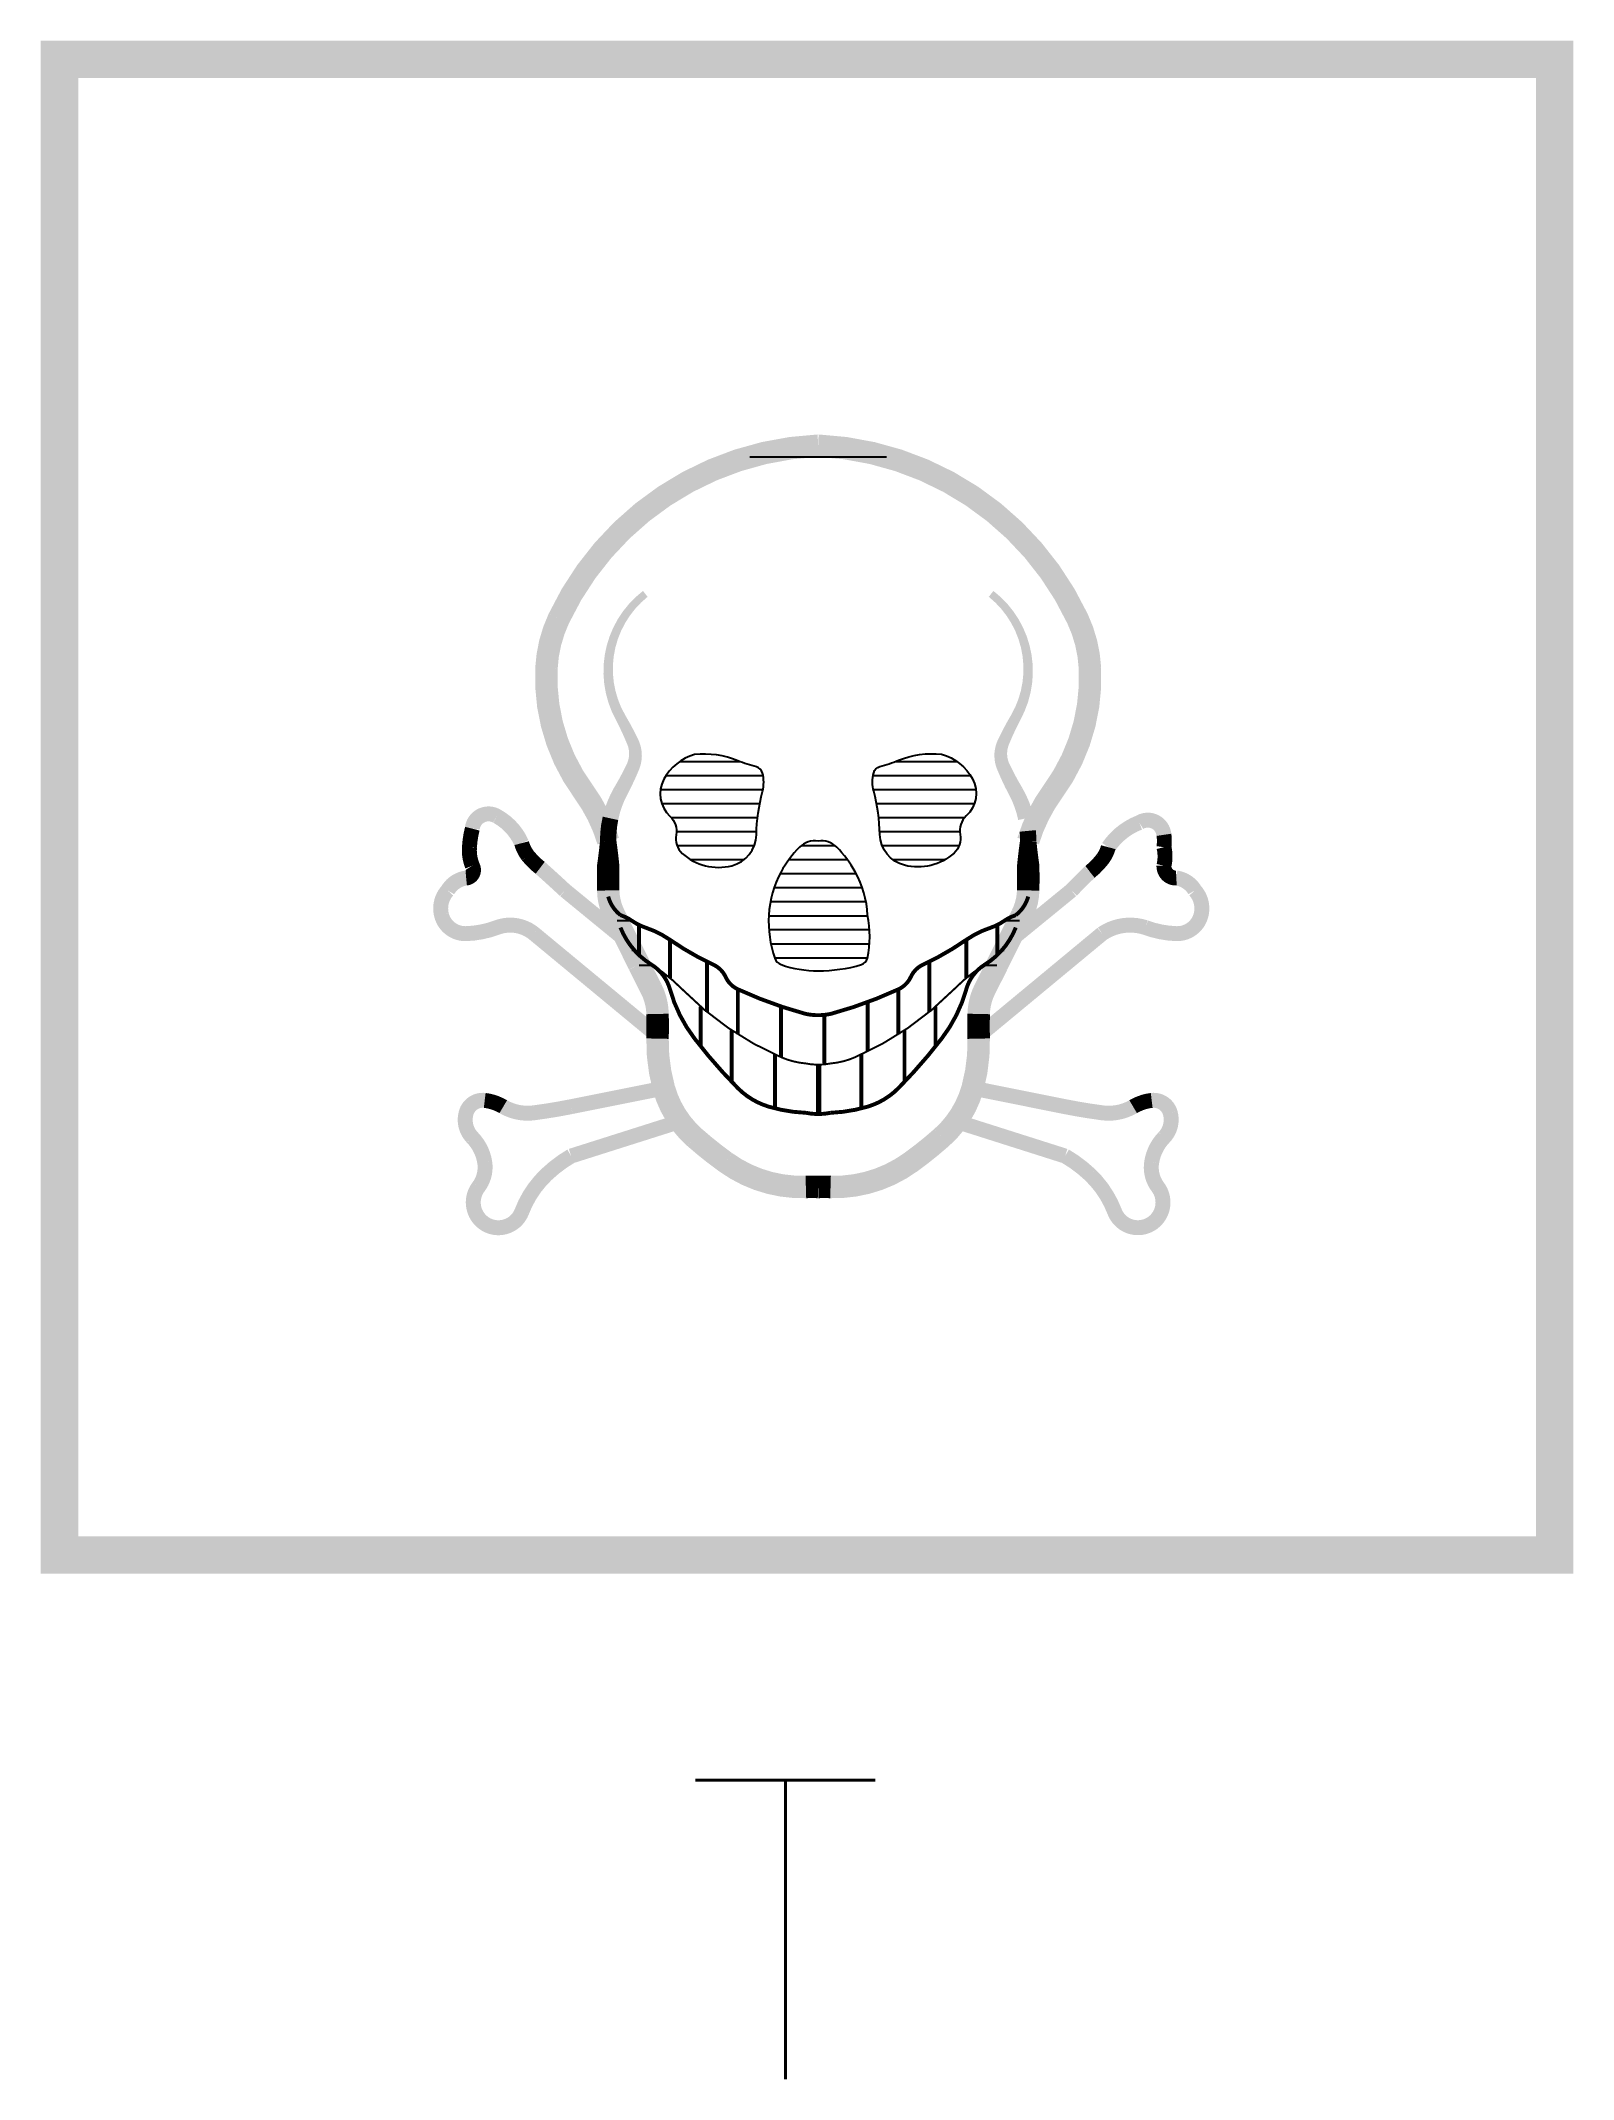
# Model space of a CAD drawing. Extents: x -5.1 to 5.1, y -8.5 to 5.1.
import ezdxf

# ---------------------------------------------------------------- set-up
doc = ezdxf.new("R2010")
doc.units = 0
doc.layers.add('TXT', color=7, linetype='CONTINUOUS')
doc.layers.add('VEILIG', color=7, linetype='CONTINUOUS')
doc.styles.get("Standard").update_dxf_attribs({"font": 'txt.shx'})

msp = doc.modelspace()

# ---------------------------------------------------------------- linework, layer by layer
at = {"layer": 'VEILIG', "color": 0}
for p, q in [((-0.379, 2.343), (0.536, 2.343)), ((-0.846, 0.306), (-0.447, 0.306)), ((0.596, 0.306), (1.006, 0.306)), ((-0.939, 0.212), (-0.29, 0.212)), ((0.446, 0.212), (1.097, 0.212)), ((-0.977, 0.118), (-0.29, 0.118)), ((-0.969, 0.024), (-0.312, 0.024)), ((0.447, 0.118), (1.134, 0.118)), ((0.469, 0.024), (1.124, 0.024)), ((-0.905, -0.069), (-0.326, -0.069)), ((0.483, -0.069), (1.059, -0.069)), ((-1.35, -0.157), (-1.324, -0.157)), ((-0.869, -0.163), (-0.334, -0.163)), ((-0.866, -0.257), (-0.349, -0.257)), ((-0.034, -0.257), (0.19, -0.257)), ((0.491, -0.163), (1.026, -0.163)), ((0.506, -0.257), (1.021, -0.257)), ((-0.775, -0.351), (-0.417, -0.351)), ((-0.117, -0.351), (0.273, -0.351)), ((0.577, -0.351), (0.927, -0.351)), ((-0.216, -0.538), (0.373, -0.538)), ((-0.176, -0.444), (0.332, -0.444)), ((-1.311, -0.657), (-1.301, -0.657)), ((-0.241, -0.632), (0.398, -0.632)), ((1.458, -0.657), (1.467, -0.657)), ((-1.267, -0.757), (-1.171, -0.757)), ((-0.252, -0.726), (0.409, -0.726)), ((1.327, -0.757), (1.424, -0.757)), ((-1.22, -0.857), (-1.217, -0.857)), ((-0.251, -0.819), (0.421, -0.819)), ((-0.238, -0.913), (0.422, -0.913)), ((1.373, -0.857), (1.376, -0.857)), ((-1.167, -0.957), (-1.151, -0.957)), ((-1.118, -1.057), (-1.03, -1.057)), ((-0.212, -1.007), (0.409, -1.007)), ((1.187, -1.057), (1.274, -1.057)), ((1.307, -0.957), (1.323, -0.957))]:
    msp.add_line(p, q, dxfattribs=at)
at = {"layer": 'VEILIG', "color": 0, "const_width": 0.25}
msp.add_lwpolyline([(-4.996, -5), (5.004, -5), (5.004, 5), (-4.996, 5)], close=True, dxfattribs=at)
at = {"layer": 'VEILIG', "color": 0}
for points, const_width in [([(-1.326, -0.227, 0.084893), (-1.491, 0.104, -0.172466), (-1.739, 0.93, -0.097741), (-1.657, 1.26, -0.278347), (0.078, 2.417, -0.278347), (1.813, 1.26, -0.097741), (1.896, 0.93, -0.172466), (1.648, 0.104, 0.084893), (1.483, -0.227, 0.084893)], 0.15), ([(-1.161, -0.929), (-1.615, -0.557, 0.00648), (-1.781, -0.406, -0.060898), (-1.864, -0.324, -0.100388), (-1.905, -0.241, 0.163064), (-2.07, -0.061, 0.553455), (-2.235, -0.144, 0.048289), (-2.254, -0.266, 0.116297), (-2.235, -0.392, -0.553455), (-2.276, -0.474, 0.230503), (-2.4, -0.557, 0.252514), (-2.441, -0.722, 0.35238), (-2.276, -0.846, 0.081837), (-2.07, -0.805, -0.269158), (-1.822, -0.846), (-0.995, -1.53)], 0.1), ([(1.351, -0.901), (1.772, -0.557, -0.008292), (1.896, -0.433, 0.060898), (1.978, -0.35, 0.100388), (2.019, -0.268, -0.15016), (2.226, -0.103, -0.553455), (2.391, -0.185, -0.072179), (2.391, -0.268, -0.119401), (2.391, -0.392, 0.437545), (2.474, -0.474, -0.230503), (2.598, -0.557, -0.252514), (2.639, -0.722, -0.35238), (2.474, -0.846, -0.081837), (2.267, -0.805, 0.231538), (1.978, -0.846), (1.152, -1.53)], 0.1), ([(-1.326, -0.598, 0.162278), (-1.244, -0.722, -0.071068), (-1.161, -0.764, 0.071068), (-1.078, -0.805, -0.071068), (-0.913, -0.887, 0.043226), (-0.624, -1.053, -0.178176), (-0.541, -1.135, 0.178176), (-0.459, -1.218, 0.042013), (-0.004, -1.383, 0.1), (0.161, -1.383, 0.042013), (0.615, -1.218, 0.178176), (0.698, -1.135, -0.178176), (0.78, -1.053, 0.043226), (1.069, -0.887, -0.071068), (1.235, -0.805, 0.071068), (1.317, -0.764, -0.071068), (1.4, -0.722, 0.162278), (1.483, -0.598, 0.162278)], 0.0261), ([(-1.244, -0.805, 0.162278), (-1.037, -1.053, -0.188686), (-0.913, -1.218, 0.096868), (-0.748, -1.548, 0.031034), (-0.459, -1.879, 0.125401), (-0.252, -2.003, 0.062969), (-0.004, -2.044, 0.1), (0.161, -2.044, 0.062969), (0.409, -2.003, 0.125401), (0.615, -1.879, 0.031034), (0.904, -1.548, 0.096868), (1.069, -1.218, -0.188686), (1.193, -1.053, 0.162278), (1.4, -0.805)], 0.0261), ([(1.193, -1.053, 0.06029), (0.987, -1.218, -0.096744), (0.326, -1.672, -0.082397), (0.161, -1.714, -0.1), (-0.004, -1.714, -0.082397), (-0.17, -1.672, -0.096744), (-0.831, -1.218, 0.06029), (-1.037, -1.053, 0.06029)], 0.013), ([(-0.954, -1.879), (-1.574, -2.003, -0.016125), (-1.822, -2.044, -0.166667), (-2.028, -2.003, 0.103337), (-2.152, -1.961, 0.367189), (-2.276, -2.044, 0.268144), (-2.235, -2.209, -0.153843), (-2.152, -2.374, -0.204446), (-2.194, -2.54, 0.336008), (-2.194, -2.746, 0.588863), (-1.904, -2.705, -0.11221), (-1.739, -2.457, -0.057969), (-1.574, -2.333), (-0.846, -2.102)], 0.1), ([(1.111, -1.879), (1.73, -2.003, 0.016125), (1.978, -2.044, 0.166667), (2.185, -2.003, -0.103337), (2.309, -1.961, -0.367189), (2.433, -2.044, -0.268144), (2.391, -2.209, 0.153843), (2.309, -2.374, 0.204446), (2.35, -2.54, -0.336008), (2.35, -2.746, -0.588863), (2.061, -2.705, 0.11221), (1.896, -2.457, 0.057969), (1.73, -2.333), (1.003, -2.102)], 0.1)]:
    msp.add_lwpolyline(points, format="xyb", dxfattribs=dict(at, const_width=const_width))
for points in [[(-1.078, 1.426, 0.05, 0.07, 0.369924), (-1.244, 0.6, 0.07, 0.08, -0.023796), (-1.161, 0.434, 0.08, 0.09, -0.211086), (-1.161, 0.269, 0.09, 0.1, -0.023796), (-1.244, 0.104, 0.1, 0.106, 0.074261), (-1.311, -0.075, 0.11, 0.15, -0.010637)], [(1.468, -0.075, 0.106, 0.1, 0.074261), (1.4, 0.104, 0.1, 0.09, -0.023796), (1.317, 0.269, 0.09, 0.08, -0.211086), (1.317, 0.434, 0.08, 0.07, -0.023796), (1.4, 0.6, 0.07, 0.05, 0.369924), (1.235, 1.426, 0.15, 0.15, 0)], [(-1.311, -0.075, 0.106, 0.11, 0.05907), (-1.326, -0.227, 0.11, 0.15, -0.010637), (-1.326, -0.392, 0.15, 0.15, 0.010637), (-1.326, -0.557, 0.15, 0.15, 0.112321), (-1.285, -0.722, 0.15, 0.15, -0.002518), (-1.12, -1.053, 0.15, 0.15, 0.002518), (-1.037, -1.218, 0.15, 0.15, -0.112321), (-0.996, -1.383, 0.15, 0.15, -0.010637), (-0.996, -1.548, 0.15, 0.15, 0.072943), (-0.954, -1.879, 0.15, 0.15, 0.145318), (-0.748, -2.209, 0.15, 0.15, 0.024425), (-0.541, -2.374, 0.15, 0.15, 0.165179), (-0.004, -2.54, 0.15, 0.15, -0.014452), (0.078, -2.54, 0.15, 0.15, -0.014452), (0.161, -2.54, 0.15, 0.15, 0.165179), (0.698, -2.374, 0.15, 0.15, 0.024425), (0.904, -2.209, 0.15, 0.15, 0.145318), (1.111, -1.879, 0.15, 0.15, 0.072943), (1.152, -1.548, 0.15, 0.15, -0.010637), (1.152, -1.383, 0.15, 0.15, -0.112321), (1.193, -1.218, 0.15, 0.15, 0.002518), (1.276, -1.053, 0.15, 0.15, -0.002518), (1.441, -0.722, 0.15, 0.15, 0.112321), (1.483, -0.557, 0.15, 0.15, 0.010637), (1.483, -0.392, 0.15, 0.11, -0.010637), (1.483, -0.227, 0.11, 0.108, 0.026073), (1.48, -0.159, 0.1, 0.09, -0.023796)]]:
    msp.add_lwpolyline(points, format="xyseb", dxfattribs=at)
for points in [[(-0.459, 0.31, 0.123106), (-0.748, 0.352, 0.199587), (-0.954, 0.186, 0.346556), (-0.913, -0.061, -0.260998), (-0.872, -0.185, 0.260998), (-0.831, -0.309, 0.251863), (-0.5, -0.392, 0.335597), (-0.335, -0.185, -0.057427), (-0.294, 0.104, 0.129022), (-0.294, 0.228, 0.270724), (-0.335, 0.269, -0.032574)], [(0.615, 0.313, -0.123106), (0.904, 0.354, -0.199587), (1.111, 0.189, -0.346556), (1.069, -0.059, 0.260998), (1.028, -0.183, -0.260998), (0.987, -0.307, -0.251863), (0.656, -0.389, -0.335597), (0.491, -0.183, 0.057427), (0.45, 0.106, -0.129022), (0.45, 0.23, -0.270724), (0.491, 0.272, 0.032574)], [(0.409, -0.722, 0.112118), (0.326, -0.433, 0.071068), (0.202, -0.268, 0.236068), (0.078, -0.227, 0.236068), (-0.046, -0.268, 0.071068), (-0.17, -0.433, 0.112118), (-0.252, -0.722, 0.098765), (-0.211, -1.011, 0.227092), (-0.17, -1.053, 0.087039), (0.078, -1.094, 0.074874), (0.367, -1.053, 0.227092), (0.409, -1.011, 0.099768)]]:
    msp.add_lwpolyline(points, format="xyb", close=True, dxfattribs=at)
at = {"layer": 'VEILIG', "color": 0, "const_width": 0.0261}
for points in [[(-1.12, -0.788), (-1.12, -0.989)], [(1.276, -0.788), (1.276, -0.989)], [(-0.913, -0.887), (-0.913, -1.142)], [(1.069, -0.887), (1.069, -1.142)], [(-0.665, -1.369), (-0.665, -1.033)], [(0.822, -1.033), (0.822, -1.369)], [(-0.459, -1.218), (-0.459, -1.519)], [(0.615, -1.218), (0.615, -1.519)], [(-0.707, -1.601), (-0.707, -1.334)], [(-0.17, -1.333), (-0.17, -1.672)], [(0.409, -1.304), (0.409, -1.634)], [(0.863, -1.601), (0.863, -1.334)], [(-0.5, -1.836), (-0.5, -1.492)], [(0.119, -1.383), (0.119, -1.714)], [(0.656, -1.836), (0.656, -1.492)], [(-0.211, -2.014), (-0.211, -1.654)], [(0.076, -1.721), (0.076, -2.051)], [(0.087, -1.721), (0.087, -2.051)], [(0.367, -2.014), (0.367, -1.654)]]:
    msp.add_lwpolyline(points, dxfattribs=at)

# ---------------------------------------------------------------- texts
at = {"layer": 'TXT', "color": 0}
msp.add_text('T', height=2, dxfattribs=at).set_placement((-0.827, -8.506))

doc.saveas('drawing.dxf')
